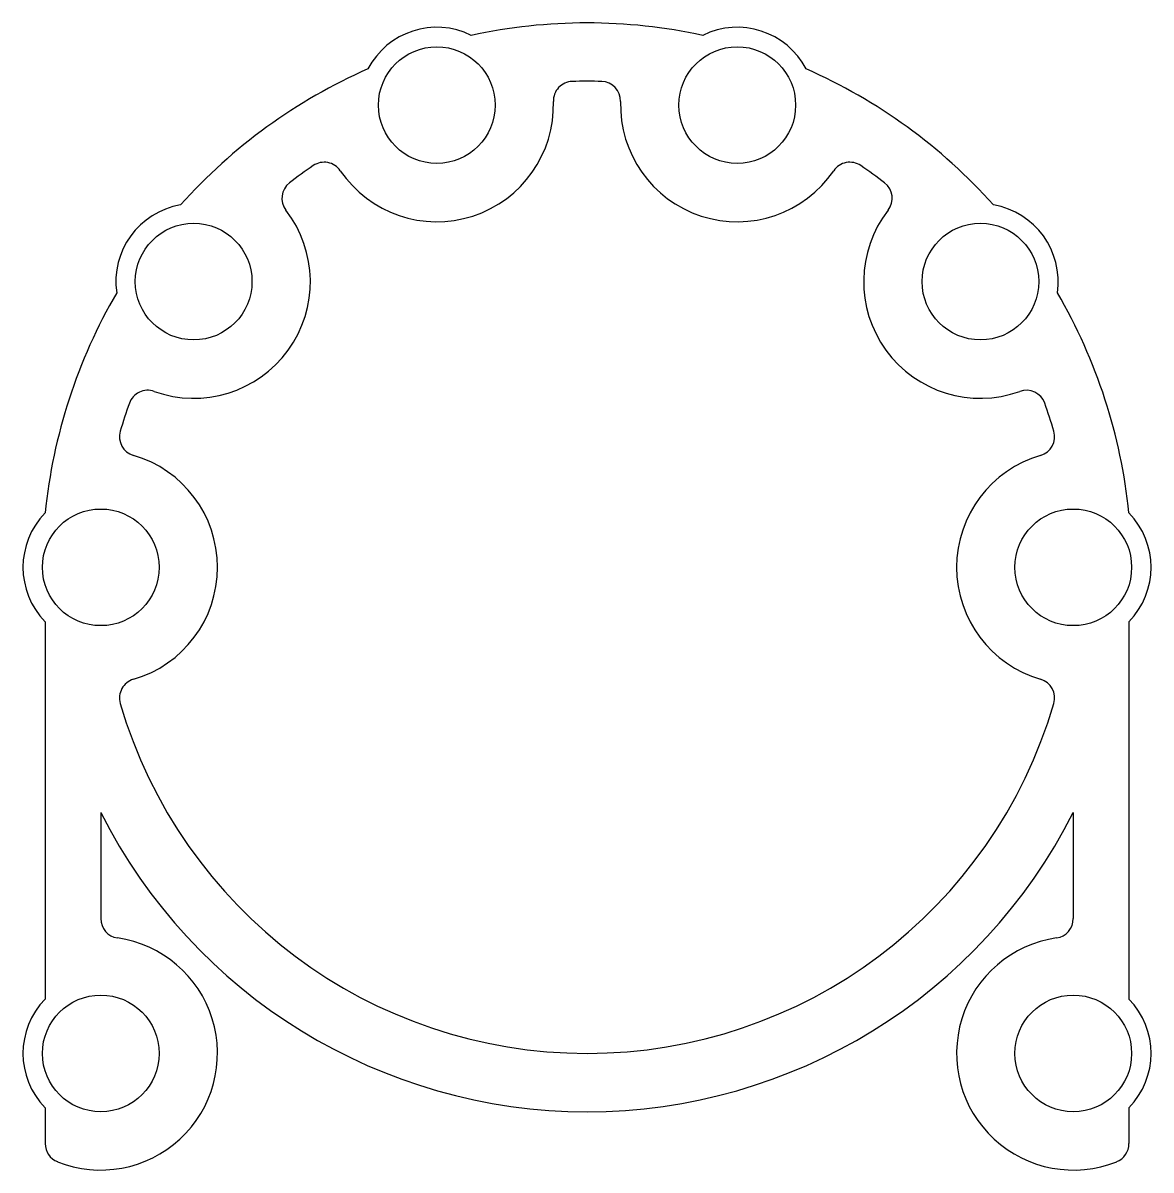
# Model space of a CAD drawing. Header units: millimetres. Extents: x 2056 to 3216, y 1123 to 2303.
import ezdxf

# ---------------------------------------------------------------- set-up
doc = ezdxf.new("R2010")
doc.units = ezdxf.units.MM

msp = doc.modelspace()

# ---------------------------------------------------------------- linework, layer by layer
for p, q in [((2079, 1686.8), (2079, 1298.6)), ((3193.4, 1686.8), (3193.4, 1298.6)), ((2136.2, 1490.5), (2136.2, 1381.3)), ((3136.2, 1490.5), (3136.2, 1381.3)), ((2079, 1186.8), (2079, 1149.9)), ((3193.4, 1186.8), (3193.4, 1149.9))]:
    msp.add_line(p, q)
for centre in [(2481.7, 2218.2), (2790.7, 2218.2), (2231.7, 2036.6), (3040.7, 2036.6), (2136.2, 1742.7), (3136.2, 1742.7), (2136.2, 1242.7), (3136.2, 1242.7)]:
    msp.add_circle(centre, 60)
for centre, radius, start, end in [((2636.2, 1742.7), 560, 77.732, 102.268), ((2481.7, 2218.2), 80, 63.6432, 152.3568), ((2790.7, 2218.2), 80, 27.6432, 116.3568), ((2636.2, 1742.7), 560, 113.732, 138.268), ((2636.2, 1742.7), 560, 41.732, 66.268), ((2621.6, 2222.5), 20, 91.7398, 181.7398), ((2636.2, 1742.7), 500, 88.2602, 91.7398), ((2650.7, 2222.5), 20, 358.2602, 88.2602), ((2481.7, 2218.2), 120, 214.2602, 1.7398), ((2790.7, 2218.2), 120, 178.2602, 325.7398), ((2366, 2139.4), 20, 34.2602, 124.2602), ((2906.4, 2139.4), 20, 55.7398, 145.7398), ((2636.2, 1742.7), 500, 124.2602, 127.7398), ((2636.2, 1742.7), 500, 52.2602, 55.7398), ((2342.4, 2122.3), 20, 127.7398, 217.7398), ((2930, 2122.3), 20, 322.2602, 52.2602), ((2231.7, 2036.6), 80, 99.6432, 188.3568), ((3040.7, 2036.6), 80, 351.6432, 80.3568), ((2231.7, 2036.6), 120, 250.2602, 37.7398), ((3040.7, 2036.6), 120, 142.2602, 289.7398), ((2636.2, 1742.7), 560, 149.732, 174.268), ((2636.2, 1742.7), 560, 5.732, 30.268), ((2184.4, 1904.8), 20, 70.2602, 160.2602), ((3088, 1904.8), 20, 19.7398, 109.7398), ((2636.2, 1742.7), 500, 160.2602, 163.7398), ((2636.2, 1742.7), 500, 16.2602, 19.7398), ((2175.4, 1877.1), 20, 163.7398, 253.7398), ((3097, 1877.1), 20, 286.2602, 16.2602), ((2136.2, 1742.7), 120, 286.2602, 73.7398), ((3136.2, 1742.7), 120, 106.2602, 253.7398), ((2136.2, 1742.7), 80, 135.6432, 224.3568), ((3136.2, 1742.7), 80, 315.6432, 44.3568), ((2175.4, 1608.3), 20, 106.2602, 196.2602), ((3097, 1608.3), 20, 343.7398, 73.7398), ((2636.2, 1742.7), 500, 196.2602, 343.7398), ((2636.2, 1742.7), 560, 206.7655, 333.2345), ((2156.2, 1381.3), 20, 180, 261.7868), ((3116.2, 1381.3), 20, 278.2132, 0), ((2136.2, 1242.7), 120, 248.161, 81.7868), ((3136.2, 1242.7), 120, 98.2132, 291.839), ((2136.2, 1242.7), 80, 135.6432, 224.3568), ((3136.2, 1242.7), 80, 315.6432, 44.3568), ((2099, 1149.9), 20, 180, 248.161), ((3173.4, 1149.9), 20, 291.839, 0)]:
    msp.add_arc(centre, radius, start, end)

doc.saveas('drawing.dxf')
